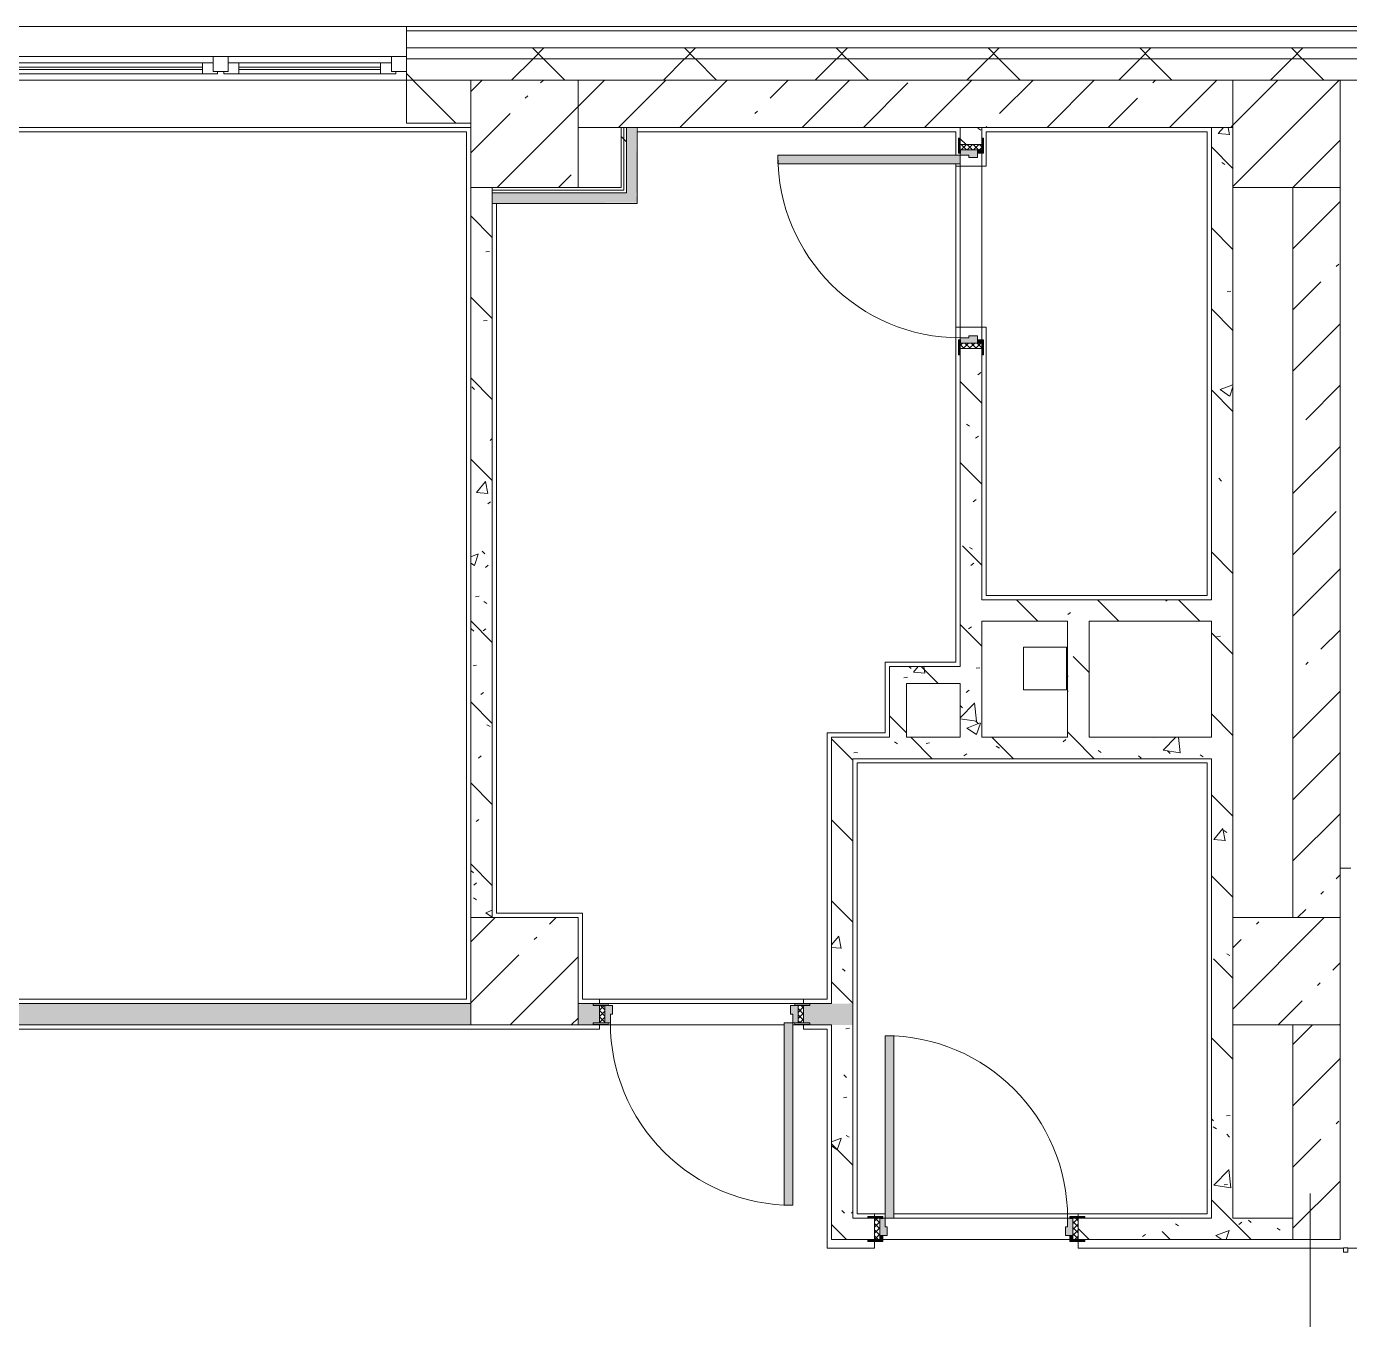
# Model space of a CAD drawing. Header units: millimetres. Extents: x -4005 to 195566, y -8553 to 29000.
# Drawn here: x 139273 to 145437, y 21328 to 27350 of the extents above; entities that cross this region are included whole.
import ezdxf

# ---------------------------------------------------------------- set-up
doc = ezdxf.new("R2010")
doc.units = ezdxf.units.MM
for name, color, linetype, lineweight, true_color in [('A-DOOR-2', 7, 'Continuous', 5, 0xaaaaaa), ('A-DOOR-3', 7, 'Continuous', 5, 0xe2e2e2), ('A-DOOR-FRAM-2', 7, 'Continuous', 5, 0xe2e2e2), ('A-DOOR-FRAM-3', 7, 'Continuous', 5, 0xaaaaaa), ('A-FLOR-2', 7, 'Continuous', 5, 0xaaaaaa), ('I-WALL-4', 7, 'Continuous', 5, 0xe7e7e7), ('I-WALL-8', 7, 'Continuous', 5, 0x787878)]:
    doc.layers.add(name, color=color, linetype=linetype, lineweight=lineweight, true_color=true_color)
for name, color, linetype, lineweight in [('A-GLAZ-2', 7, 'Continuous', 5), ('A-WALL', 7, 'Continuous', 9), ('A-WALL-2', 7, 'Continuous', 5), ('I-WALL-6', 7, 'Continuous', 5), ('S-COLS-3', 7, 'Continuous', 5), ('Оси', 7, 'Continuous', 9)]:
    doc.layers.add(name, color=color, linetype=linetype, lineweight=lineweight)
pattern_1 = [(45, (60693.44, 0), (-285.1231, 285.1231), []), (45, (60978.57, 0), (-285.1231, 285.1231), [504.031, -100.806, 16.764, -84.042])]
pattern_2 = [(135, (1826.41, 114.685), (-14.14214, -14.14214), []), (225, (1826.41, 114.685), (14.14214, -14.14214), [])]
pattern_3 = [(45, (-296.384, 114.685), (-14.1421, 14.1421), []), (135, (-296.384, 114.685), (-14.1421, -14.1421), [])]
pattern_4 = [(135, (60693.44, 0), (-377.1708, -377.1708), [533.4, -88.9, 17.78, -88.9]), (135, (60693.44, 376.94), (-377.1708, -377.1708), []), (50, (60693.44, 0), (637.6445, -55.7866), [66.675, -733.425]), (355, (60693.44, 0), (-123.3494, 668.699), [53.34, -586.74]), (100.451, (60746.6, -4.65), (514.299, 612.908), [56.665, -623.315]), (46.184, (60693.44, 177.8), (948.7764, -147.15), [100.012, -1100.137]), (96.636, (60772.5, 165.5), (830.909, 865.997), [84.998, -934.973]), (351.184, (60693.4, 177.8), (830.918, 865.988), [80.01, -880.11]), (21, (60782.34, 133.35), (530.6506, -357.9283), [66.675, -733.425]), (326, (60782.34, 133.35), (216.308, 644.6585), [53.34, -586.74]), (71.451, (60826.57, 103.5), (746.9596, 286.7243), [56.665, -623.315]), (37.5, (60693.44, 0), (10.81053, 295.9426), [16.764, -562.864, 16.764, -578.866, -588.962]), (37.5, (60693.44, 0), (10.81053, 295.9426), [-1175.258, 16.764, -572.198]), (7.5, (60693.44, 0), (233.8692, 350.6318), [16.764, -322.834, 16.764, -549.529, -224.472]), (7.5, (60693.44, 0), (233.8692, 350.6318), [-905.891, 16.764, -207.708]), (327.5, (60495.2, 0), (474.5678, -20.0513), [16.764, -205.486, 16.764, -676.656, -920.115]), (327.5, (60495.2, 0), (474.5678, -20.0513), [-915.67, 16.764, -903.351]), (317.5, (60406.3, 0), (518.4522, 88.9934), [16.764, -272.161, 16.764, -443.738, -653.415]), (317.5, (60406.3, 0), (518.4522, 88.9934), [-749.427, 16.764, -636.651])]
pattern_5 = [(45, (60693.44, 0), (-353.5534, 353.5534), []), (135, (60693.44, 0), (-353.5534, -353.5534), [])]
pattern_6 = [(45, (60693.44, 0), (-530.33, 530.33), []), (135, (60693.44, 0), (-530.33, -530.33), [])]

# ---------------------------------------------------------------- blocks, each defined once
blk = doc.blocks.new('BSC_Колонна _Прямоугольная - 500х500-23287078-1_4_1_птичка')
at = {"layer": 'S-COLS-3'}
h = blk.add_hatch(dxfattribs=at)
h.set_pattern_fill('FP_174', color=256, style=0, pattern_type=2)
h.set_pattern_definition([(45, (-84450, -22950), (-285.1231, 285.1231), []), (45, (-84164.88, -22950), (-285.1231, 285.1231), [504.031, -100.806, 16.764, -84.042])])
h.paths.add_polyline_path([(-250, -250), (250, -250), (250, 250), (-250, 250), (-250, 49.6)])
for p, q in [((250, 250), (-250, 250)), ((-250, 250), (-250, -250)), ((250, -250), (250, 250)), ((-250, -250), (250, -250))]:
    blk.add_line(p, q, dxfattribs=at)
blk = doc.blocks.new('110_Дверь_СКБ_1Ст_Внутренняя1 - Д-9_ ДОО_Дв_950x2100h_Цеха_ ПУИ_ Помещение персонала_ Моечные_ Тамбур-18976848-1_4_1_птичка')
at = {"layer": 'A-DOOR-2'}
h = blk.add_hatch(dxfattribs=at)
h.set_pattern_fill('FP_186', color=256, style=0, pattern_type=2)
h.set_pattern_definition(pattern_2)
h.paths.add_polyline_path([(462.5, 40), (462.5, -40), (487.5, -40), (487.5, 40)])
at = {"layer": 'A-DOOR-3'}
h = blk.add_hatch(color=256, dxfattribs=at)
h.paths.add_polyline_path([(517.5, 48), (447.5, 48), (462.5, 40), (517.5, 41.1)])
h.paths.add_polyline_path([(-437.5, 48), (-492.5, 48), (-492.5, 40), (-437.5, 40), (-422.5, 48)])
h = blk.add_hatch(color=256, dxfattribs=at)
h.paths.add_polyline_path([(437.5, 40), (437.5, 0), (427.5, 0), (427.5, -40), (462.5, -40), (462.5, 40), (447.5, 40)])
h.paths.add_polyline_path([(-437.5, 40), (-437.5, -40), (-402.5, -40), (-402.5, 0), (-412.5, 0), (-412.5, 40), (-422.5, 40)])
h = blk.add_hatch(color=256, dxfattribs=at)
h.paths.add_polyline_path([(462.5, -40), (447.5, -48), (517.5, -48), (512.3, -40), (487.5, -40)])
h.paths.add_polyline_path([(-437.5, -40), (-492.5, -40), (-492.5, -48), (-422.5, -48)])
at = {"layer": 'A-DOOR-FRAM-2'}
blk.add_hatch(color=256, dxfattribs=at).paths.add_polyline_path([(-372.5, 890), (-412.5, 890), (-412.5, 40), (-372.5, 40), (-372.5, 789)])
at = {"layer": 'A-DOOR-FRAM-3'}
h = blk.add_hatch(dxfattribs=at)
h.set_pattern_fill('FP_187', color=256, style=0, pattern_type=2)
h.set_pattern_definition(pattern_3)
h.paths.add_polyline_path([(-462.5, 40), (-462.5, -40), (-437.5, -40), (-437.5, 40)])
at = {"layer": 'A-DOOR-2'}
for p, q in [((-412.5, 890), (-412.5, 40)), ((-372.5, 890), (-412.5, 890)), ((-372.5, 40), (-372.5, 890)), ((-422.5, 48), (-492.5, 48)), ((-492.5, 48), (-492.5, 40)), ((-492.5, 40), (-437.5, 40)), ((-437.5, 40), (-422.5, 40)), ((-422.5, 40), (-422.5, 48)), ((-412.5, 40), (-372.5, 40)), ((517.5, 48), (447.5, 48)), ((447.5, 48), (447.5, 40)), ((447.5, 40), (462.5, 40)), ((462.5, 40), (517.5, 40)), ((517.5, 40), (517.5, 48)), ((-492.5, -40), (-492.5, -48)), ((-437.5, -40), (-492.5, -40)), ((-492.5, -48), (-422.5, -48)), ((-422.5, -40), (-437.5, -40)), ((-422.5, -48), (-422.5, -40)), ((462.5, -40), (447.5, -40)), ((447.5, -40), (447.5, -48)), ((447.5, -48), (517.5, -48)), ((517.5, -40), (462.5, -40)), ((517.5, -48), (517.5, -40))]:
    blk.add_line(p, q, dxfattribs=at)
blk.add_arc((-412.5, 40), 850, 360, 90, dxfattribs=at)
at = {"layer": 'A-DOOR-FRAM-3'}
for p, q in [((-437.5, 40), (-462.5, 40)), ((-462.5, 40), (-462.5, -40)), ((-412.5, 40), (-437.5, 40)), ((-437.5, 40), (-437.5, -40)), ((-437.5, -40), (-437.5, 40)), ((-412.5, 0), (-412.5, 40)), ((-402.5, 0), (-412.5, 0)), ((-402.5, -40), (-402.5, 0)), ((437.5, 0), (427.5, 0)), ((427.5, 0), (427.5, -40)), ((437.5, 40), (437.5, 0)), ((462.5, 40), (437.5, 40)), ((462.5, -40), (462.5, 40)), ((487.5, 40), (462.5, 40)), ((462.5, 40), (462.5, -40)), ((487.5, -40), (487.5, 40)), ((-462.5, -40), (-437.5, -40)), ((-437.5, -40), (-402.5, -40)), ((427.5, -40), (462.5, -40)), ((462.5, -40), (487.5, -40))]:
    blk.add_line(p, q, dxfattribs=at)
blk = doc.blocks.new('110_Дверь_СКБ_1Ст_Внутренняя1 - Д-7_п__950x2100h_Туалет-32105350-1_4_1_птичка')
at = {"layer": 'A-DOOR-2'}
h = blk.add_hatch(dxfattribs=at)
h.set_pattern_fill('FP_186', color=256, style=0, pattern_type=2)
h.set_pattern_definition(pattern_2)
h.paths.add_polyline_path([(463.3, -50), (487.5, -50), (487.5, 50), (462.5, 50), (462.5, -50)])
at = {"layer": 'A-DOOR-3'}
h = blk.add_hatch(color=256, dxfattribs=at)
h.paths.add_polyline_path([(451.3, -30), (462.5, -30), (462.5, 50), (437.5, 50), (437.5, 10), (427.5, 10), (427.5, -30), (437.5, -30)])
h.paths.add_polyline_path([(-437.5, -30), (-402.5, -30), (-402.5, 10), (-412.5, 10), (-412.5, 50), (-437.5, 50)])
at = {"layer": 'A-DOOR-FRAM-2'}
for points in [[(-372.5, 50), (-372.5, 900), (-412.5, 900), (-412.5, 50)], [(-437.5, 50), (-422.5, 50), (-422.5, 58), (-492.5, 58), (-492.5, 50), (-462.5, 50)], [(517.5, 50), (517.5, 58), (447.5, 58), (447.5, 50), (492.2, 50)], [(-492.5, -58), (-422.5, -58), (-422.5, -50), (-492.5, -50)], [(-437.5, -50), (-422.5, -50), (-422.5, -30), (-437.5, -30)], [(462.5, -50), (462.5, -30), (447.5, -30), (447.5, -50)], [(488.6, -58), (517.5, -58), (517.5, -50), (447.5, -50), (447.5, -58), (487.5, -58)]]:
    blk.add_hatch(color=256, dxfattribs=at).paths.add_polyline_path(points)
at = {"layer": 'A-DOOR-FRAM-3'}
h = blk.add_hatch(dxfattribs=at)
h.set_pattern_fill('FP_187', color=256, style=0, pattern_type=2)
h.set_pattern_definition(pattern_3)
h.paths.add_polyline_path([(-437.5, -50), (-437.5, 50), (-462.5, 50), (-462.5, -50)])
at = {"layer": 'A-DOOR-2'}
for p, q in [((-412.5, 900), (-412.5, 50)), ((-372.5, 900), (-412.5, 900)), ((-372.5, 50), (-372.5, 900)), ((-412.5, 50), (-372.5, 50))]:
    blk.add_line(p, q, dxfattribs=at)
blk.add_arc((-412.5, 50), 850, 360, 90, dxfattribs=at)
at = {"layer": 'A-DOOR-FRAM-3'}
for p, q in [((-422.5, 58), (-492.5, 58)), ((-492.5, 58), (-492.5, 50)), ((-492.5, 50), (-422.5, 50)), ((-437.5, 50), (-462.5, 50)), ((-462.5, 50), (-462.5, -50)), ((-412.5, 50), (-437.5, 50)), ((-437.5, 50), (-437.5, -30)), ((-437.5, -50), (-437.5, 50)), ((-422.5, 50), (-437.5, 50)), ((-437.5, 50), (-437.5, 49)), ((-437.5, 49), (-422.5, 49)), ((-422.5, 50), (-422.5, 58)), ((-422.5, 49), (-422.5, 50)), ((-412.5, 10), (-412.5, 50)), ((-402.5, 10), (-412.5, 10)), ((-402.5, -30), (-402.5, 10)), ((437.5, 10), (427.5, 10)), ((427.5, 10), (427.5, -30)), ((437.5, 50), (437.5, 10)), ((462.5, 50), (437.5, 50)), ((517.5, 58), (447.5, 58)), ((447.5, 58), (447.5, 50)), ((462.5, 50), (447.5, 50)), ((447.5, 50), (447.5, 49)), ((447.5, 50), (517.5, 50)), ((447.5, 49), (462.5, 49)), ((462.5, -30), (462.5, 50)), ((487.5, 50), (462.5, 50)), ((462.5, 50), (462.5, -50)), ((462.5, 49), (462.5, 50)), ((487.5, -50), (487.5, 50)), ((517.5, 50), (517.5, 58)), ((-422.5, -50), (-492.5, -50)), ((-492.5, -50), (-492.5, -58)), ((-492.5, -58), (-422.5, -58)), ((-462.5, -50), (-437.5, -50)), ((-437.5, -30), (-402.5, -30)), ((-422.5, -30), (-437.5, -30)), ((-437.5, -30), (-437.5, -50)), ((-437.5, -50), (-422.5, -50)), ((-422.5, -50), (-422.5, -30)), ((-422.5, -58), (-422.5, -50)), ((427.5, -30), (462.5, -30)), ((462.5, -30), (447.5, -30)), ((447.5, -30), (447.5, -50)), ((447.5, -50), (462.5, -50)), ((517.5, -50), (447.5, -50)), ((447.5, -50), (447.5, -58)), ((447.5, -58), (517.5, -58)), ((462.5, -50), (462.5, -30)), ((462.5, -50), (487.5, -50)), ((517.5, -58), (517.5, -50))]:
    blk.add_line(p, q, dxfattribs=at)
blk = doc.blocks.new('110_Дверь_СКБ_1Ст_Внутренняя1 - Д-7_л__950x2100h_Туалет-32089464-1_4_1_птичка')
at = {"layer": 'A-DOOR-2'}
h = blk.add_hatch(dxfattribs=at)
h.set_pattern_fill('FP_186', color=256, style=0, pattern_type=2)
h.set_pattern_definition(pattern_2)
h.paths.add_polyline_path([(462.5, 12.7), (462.5, -50), (487.5, -50), (487.5, 50), (462.5, 50)])
at = {"layer": 'A-DOOR-3'}
h = blk.add_hatch(color=256, dxfattribs=at)
h.paths.add_polyline_path([(-437.5, 50), (-437.5, -30), (-402.5, -30), (-402.5, 10), (-412.5, 12.7), (-412.5, 50)])
h.paths.add_polyline_path([(427.5, -30), (462.5, -30), (462.5, 50), (437.5, 50), (437.5, 10), (427.5, 10), (427.5, -6)])
at = {"layer": 'A-DOOR-FRAM-2'}
for points in [[(397.5, 70), (397.5, 50), (437.5, 50), (437.5, 900), (397.5, 900), (397.5, 90)], [(-492.5, 50), (-422.5, 50), (-422.5, 58), (-492.5, 58)], [(447.5, 58), (447.5, 50), (517.5, 50), (517.5, 58), (462.5, 58)], [(-492.5, -50), (-492.5, -58), (-422.5, -58), (-422.5, -50), (-462.5, -50)], [(-437.5, -50), (-422.5, -50), (-422.5, -30), (-437.5, -30)], [(447.5, -50), (462.5, -50), (462.5, -30), (447.5, -30)], [(447.5, -58), (517.5, -58), (517.5, -50), (447.5, -50)]]:
    blk.add_hatch(color=256, dxfattribs=at).paths.add_polyline_path(points)
at = {"layer": 'A-DOOR-FRAM-3'}
h = blk.add_hatch(dxfattribs=at)
h.set_pattern_fill('FP_187', color=256, style=0, pattern_type=2)
h.set_pattern_definition(pattern_3)
h.paths.add_polyline_path([(-462.5, -50), (-437.5, -50), (-437.5, 50), (-462.5, 50), (-462.5, 12.7)])
at = {"layer": 'A-DOOR-2'}
for p, q in [((437.5, 900), (397.5, 900)), ((397.5, 900), (397.5, 50)), ((437.5, 50), (437.5, 900)), ((397.5, 50), (437.5, 50))]:
    blk.add_line(p, q, dxfattribs=at)
blk.add_arc((437.5, 50), 850, 90, 180, dxfattribs=at)
at = {"layer": 'A-DOOR-FRAM-3'}
for p, q in [((-422.5, 58), (-492.5, 58)), ((-492.5, 58), (-492.5, 50)), ((-492.5, 50), (-422.5, 50)), ((-437.5, 50), (-462.5, 50)), ((-462.5, 50), (-462.5, -50)), ((-412.5, 50), (-437.5, 50)), ((-437.5, 50), (-437.5, -30)), ((-437.5, -50), (-437.5, 50)), ((-422.5, 50), (-437.5, 50)), ((-437.5, 50), (-437.5, 49)), ((-437.5, 49), (-422.5, 49)), ((-422.5, 50), (-422.5, 58)), ((-422.5, 49), (-422.5, 50)), ((-412.5, 10), (-412.5, 50)), ((-402.5, 10), (-412.5, 10)), ((-402.5, -30), (-402.5, 10)), ((437.5, 10), (427.5, 10)), ((427.5, 10), (427.5, -30)), ((437.5, 50), (437.5, 10)), ((462.5, 50), (437.5, 50)), ((517.5, 58), (447.5, 58)), ((447.5, 58), (447.5, 50)), ((462.5, 50), (447.5, 50)), ((447.5, 50), (447.5, 49)), ((447.5, 50), (517.5, 50)), ((447.5, 49), (462.5, 49)), ((462.5, -30), (462.5, 50)), ((487.5, 50), (462.5, 50)), ((462.5, 50), (462.5, -50)), ((462.5, 49), (462.5, 50)), ((487.5, -50), (487.5, 50)), ((517.5, 50), (517.5, 58)), ((-422.5, -50), (-492.5, -50)), ((-492.5, -50), (-492.5, -58)), ((-492.5, -58), (-422.5, -58)), ((-462.5, -50), (-437.5, -50)), ((-437.5, -30), (-402.5, -30)), ((-422.5, -30), (-437.5, -30)), ((-437.5, -30), (-437.5, -50)), ((-437.5, -50), (-422.5, -50)), ((-422.5, -50), (-422.5, -30)), ((-422.5, -58), (-422.5, -50)), ((427.5, -30), (462.5, -30)), ((462.5, -30), (447.5, -30)), ((447.5, -30), (447.5, -50)), ((447.5, -50), (462.5, -50)), ((517.5, -50), (447.5, -50)), ((447.5, -50), (447.5, -58)), ((447.5, -58), (517.5, -58)), ((462.5, -50), (462.5, -30)), ((462.5, -50), (487.5, -50)), ((517.5, -58), (517.5, -50))]:
    blk.add_line(p, q, dxfattribs=at)
blk = doc.blocks.new('120_Окно_СКБ_2Ст - 120_Окно_СКБ_2Ст 3100х2500 _мал_створка слева_ 2-19089248-1_4_1_птичка')
at = {"layer": 'A-GLAZ-2'}
for p, q in [((-1550, -75), (-1550, -5)), ((-1550, -5), (-1480, -5)), ((1550, -5), (-1550, -5)), ((-1480, -5), (-1480, -75)), ((650, -35), (-1480, -35)), ((-1480, -35), (-1480, -75)), ((-1430, -85), (-1430, -35)), ((-1430, -55), (600, -55)), ((600, -85), (600, -35)), ((650, -75), (650, -5)), ((650, -5), (720, -5)), ((650, -75), (650, -35)), ((720, -5), (720, -75)), ((1480, -35), (720, -35)), ((720, -35), (720, -75)), ((770, -85), (770, -35)), ((770, -55), (1430, -55)), ((1430, -85), (1430, -35)), ((1480, -75), (1480, -5)), ((1480, -5), (1550, -5)), ((1480, -75), (1480, -35)), ((1550, -5), (1550, -75)), ((-1480, -75), (-1550, -75)), ((-1550, -75), (-1500, -75)), ((-1480, -75), (-1500, -75)), ((-1500, -75), (-1500, -85)), ((-1500, -85), (670, -85)), ((670, -85), (-1500, -85)), ((600, -65), (-1430, -65)), ((720, -75), (650, -75)), ((670, -75), (650, -75)), ((670, -75), (700, -75)), ((670, -85), (670, -75)), ((720, -75), (700, -75)), ((700, -75), (700, -85)), ((700, -85), (1500, -85)), ((1500, -85), (700, -85)), ((1430, -65), (770, -65)), ((1550, -75), (1480, -75)), ((1500, -75), (1480, -75)), ((1500, -75), (1550, -75)), ((1500, -85), (1500, -75))]:
    blk.add_line(p, q, dxfattribs=at)
blk = doc.blocks.new('BSC_Колонна _Прямоугольная - 500х500-V199-1_4_1_птичка')
at = {"layer": 'S-COLS-3'}
h = blk.add_hatch(dxfattribs=at)
h.set_pattern_fill('FP_233', color=256, style=0, pattern_type=2)
h.set_pattern_definition([(45, (-80900, -22950), (-285.1231, 285.1231), []), (45, (-80614.88, -22950), (-285.1231, 285.1231), [504.031, -100.806, 16.764, -84.042])])
h.paths.add_polyline_path([(-30.3, -250), (250, -250), (250, 250), (-250, 250), (-250, -250)])
for p, q in [((250, 250), (-250, 250)), ((-250, 250), (-250, -250)), ((250, -250), (250, 250)), ((-250, -250), (250, -250))]:
    blk.add_line(p, q, dxfattribs=at)

msp = doc.modelspace()

# ---------------------------------------------------------------- hatches: boundary and pattern name
at = {"layer": 'A-WALL-2'}
h = msp.add_hatch(dxfattribs=at)
h.set_pattern_fill('FP_172', color=256, style=0, pattern_type=2)
h.set_pattern_definition(pattern_5)
h.paths.add_polyline_path([(145443.4, 27200), (145663.4, 27200), (145663.4, 27250), (141043.4, 27250), (141043.4, 27200), (145441.7, 27200)])
h.paths.add_polyline_path([(127803.4, 27200), (127803.4, 27250), (126853.4, 27250), (126853.4, 27200), (127453.4, 27200)])
h.paths.add_polyline_path([(131003.4, 27200), (131503.4, 27200), (131503.4, 27250), (128903.4, 27250), (128903.4, 27200), (128977.5, 27200)])
h.paths.add_polyline_path([(133603.4, 27200), (134943.4, 27200), (134943.4, 27250), (133603.4, 27250), (133603.4, 27210)])
h.paths.add_polyline_path([(137943.4, 27200), (137943.4, 27250), (137043.4, 27250), (137043.4, 27200), (137443.4, 27200)])
h.paths.add_polyline_path([(121453.4, 27200), (121753.4, 27200), (121753.4, 27250), (120698.4, 27250), (120698.4, 27200)])
h.paths.add_polyline_path([(118398.4, 27200), (118398.4, 27250), (117553.4, 27250), (117553.4, 27200), (118243.4, 27200)])
h.paths.add_polyline_path([(114853.4, 27200), (115453.4, 27200), (115453.4, 27250), (114553.4, 27250), (114553.4, 27200)])
h.paths.add_polyline_path([(112196.6, 27200), (112453.4, 27200), (112453.4, 27250), (111553.4, 27250), (111553.4, 27200)])
h.paths.add_polyline_path([(109050.2, 27200), (109453.4, 27200), (109453.4, 27250), (108353.4, 27250), (108353.4, 27200), (108853.4, 27200)])
h.paths.add_polyline_path([(103806.2, 27200), (105253.4, 27200), (105253.4, 27250), (102853.4, 27250), (102853.4, 27200), (103473.4, 27200)])
h = msp.add_hatch(dxfattribs=at)
h.set_pattern_fill('FP_172', color=256, style=0, pattern_type=2)
h.set_pattern_definition(pattern_5)
h.paths.add_polyline_path([(103453.4, 27100), (105253.4, 27100), (105253.4, 27200), (102853.4, 27200), (102853.4, 27100)])
h.paths.add_polyline_path([(114553.4, 27100), (115453.4, 27100), (115453.4, 27200), (114553.4, 27200), (114553.4, 27140)])
h.paths.add_polyline_path([(144793.4, 27100), (145663.4, 27100), (145658.9, 27200), (141043.4, 27198.1), (141043.4, 27100), (144709.5, 27100)])
h.paths.add_polyline_path([(112293.4, 27100), (112453.4, 27100), (112453.4, 27200), (111553.4, 27200), (111553.4, 27100), (112196.6, 27100)])
h.paths.add_polyline_path([(117553.4, 27100), (118398.4, 27100), (118398.4, 27200), (117553.4, 27200), (117553.4, 27140)])
h.paths.add_polyline_path([(120698.4, 27100), (121753.4, 27100), (121753.4, 27200), (120698.4, 27200), (120698.4, 27140)])
h.paths.add_polyline_path([(126853.4, 27100), (127771.4, 27102), (127771.4, 27110), (127803.4, 27110), (127803.4, 27200), (126853.4, 27200), (126853.4, 27140)])
h.paths.add_polyline_path([(109453.4, 27100), (109453.4, 27200), (108353.4, 27200), (108353.4, 27100), (109050.2, 27100)])
h.paths.add_polyline_path([(137443.4, 27100), (137943.4, 27100), (137943.4, 27200), (137043.4, 27200), (137043.4, 27100), (137367.9, 27100)])
h.paths.add_polyline_path([(134233.4, 27100), (134943.4, 27100), (134943.4, 27200), (133603.4, 27200), (133603.4, 27100), (134221.5, 27100)])
h.paths.add_polyline_path([(128903.4, 27100), (131503.4, 27100), (131503.4, 27200), (128903.4, 27200), (128903.4, 27110), (128935.4, 27110), (128935.4, 27102), (128903.4, 27102)])
h = msp.add_hatch(dxfattribs=at)
h.set_pattern_fill('FP_154', color=256, style=0, pattern_type=2)
h.set_pattern_definition([(135, (60693.44, 0), (-176.7767, -176.7767), [])])
h.paths.add_polyline_path([(128899.4, 26900), (131003.4, 26900), (131003.4, 27100), (128899.4, 27100)])
h.paths.add_polyline_path([(112293.4, 26900), (112453.4, 26900), (112453.4, 27100), (111553.4, 27100), (111553.4, 26900), (112196.6, 26900)])
h.paths.add_polyline_path([(114553.4, 26900), (114853.4, 26900), (114853.4, 27100), (114553.4, 27100), (114553.4, 26969.4)])
h.paths.add_polyline_path([(141343.4, 26900), (141343.4, 27100), (141043.4, 27100), (141043.4, 26900)])
h.paths.add_polyline_path([(137443.4, 26900), (137443.4, 27100), (137043.4, 27100), (137043.4, 26900), (137367.9, 26900)])
h.paths.add_polyline_path([(117553.4, 26900), (118398.4, 26900), (118398.4, 27100), (117553.4, 27100)])
h.paths.add_polyline_path([(121635.8, 26900), (121753.4, 26900), (121753.4, 27100), (121453.4, 27100), (121453.4, 26900)])
h.paths.add_polyline_path([(103453.4, 26900), (105253.4, 26900), (105253.4, 27100), (103453.4, 27100), (103453.4, 27061.4)])
h.paths.add_polyline_path([(120853.4, 26900), (120853.4, 27100), (120698.4, 27100), (120698.4, 26900)])
h.paths.add_polyline_path([(134943.4, 26900), (134943.4, 27100), (134733.4, 27100), (134733.4, 26900)])
h.paths.add_polyline_path([(134233.4, 26900), (134233.4, 27100), (133603.4, 27100), (133603.4, 26900), (134221.5, 26900)])
h.paths.add_polyline_path([(127753.4, 26900), (127753.4, 27100), (127453.4, 27100), (127453.4, 26900)])
h.paths.add_polyline_path([(108353.4, 26900), (108853.4, 26900), (108853.4, 27100), (108353.4, 27100), (108353.4, 27079.6)])
at = {"layer": 'I-WALL-4'}
for points in [[(142089.1, 26575), (142118.4, 26575), (142113.4, 26880), (142068.4, 26880), (142068.4, 26575)], [(141563.1, 26525), (142118.4, 26530), (142113.4, 26575), (141443.4, 26575), (141443.4, 26525), (141466.6, 26525)]]:
    msp.add_hatch(color=256, dxfattribs=at).paths.add_polyline_path(points)
at = {"layer": 'I-WALL-6'}
h = msp.add_hatch(dxfattribs=at)
h.set_pattern_fill('FP_153', color=256, style=0, pattern_type=2)
h.set_pattern_definition(pattern_1)
h.paths.add_polyline_path([(144709.5, 26880), (144893.4, 26880), (144893.4, 27100), (141843.4, 27100), (141843.4, 26880), (143743.4, 26880)])
h = msp.add_hatch(dxfattribs=at)
h.set_pattern_fill('FP_250', color=256, style=0, pattern_type=2)
h.set_pattern_definition(pattern_6)
h.paths.add_polyline_path([(142055.9, 26600), (142055.9, 26880), (142043.4, 26880), (142043.4, 26600)])
h = msp.add_hatch(dxfattribs=at)
h.set_pattern_fill('FP_250', color=256, style=0, pattern_type=2)
h.set_pattern_definition(pattern_6)
h.paths.add_polyline_path([(142066.2, 26587.5), (142068.4, 26587.5), (142068.4, 26880), (142055.9, 26880), (142055.9, 26587.5)])
h = msp.add_hatch(dxfattribs=at)
h.set_pattern_fill('FP_153', color=256, style=0, pattern_type=2)
h.set_pattern_definition(pattern_1)
h.paths.add_polyline_path([(145173.4, 23200), (145393.4, 23200), (145393.4, 26600), (145173.4, 26600), (145173.4, 23430)])
h = msp.add_hatch(dxfattribs=at)
h.set_pattern_fill('FP_153', color=256, style=0, pattern_type=2)
h.set_pattern_definition(pattern_1)
h.paths.add_polyline_path([(145240, 21700), (145393.4, 21700), (145393.4, 22700), (145173.4, 22700), (145173.4, 21700), (145233.9, 21700)])
at = {"layer": 'I-WALL-8'}
h = msp.add_hatch(dxfattribs=at)
h.set_pattern_fill('FP_179', color=256, style=0, pattern_type=2)
h.set_pattern_definition(pattern_4)
h.paths.add_polyline_path([(143623.4, 23940), (143723.4, 23940), (143723.4, 25850), (143623.4, 25850), (143623.4, 24040)])
h.paths.add_polyline_path([(143723.4, 26800), (143723.4, 26880), (143623.4, 26880), (143623.4, 26800), (143660.7, 26800)])
h = msp.add_hatch(dxfattribs=at)
h.set_pattern_fill('FP_179', color=256, style=0, pattern_type=2)
h.set_pattern_definition(pattern_4)
h.paths.add_polyline_path([(144893.4, 21800), (144893.4, 26880), (144793.4, 26880), (144793.4, 21800)])
h = msp.add_hatch(dxfattribs=at)
h.set_pattern_fill('FP_179', color=256, style=0, pattern_type=2)
h.set_pattern_definition(pattern_4)
h.paths.add_polyline_path([(141343.4, 23200), (141443.4, 23200), (141443.4, 26600), (141343.4, 26600), (141343.4, 23220)])
h = msp.add_hatch(dxfattribs=at)
h.set_pattern_fill('FP_179', color=256, style=0, pattern_type=2)
h.set_pattern_definition(pattern_4)
h.paths.add_polyline_path([(143995.6, 24580), (144793.4, 24580), (144793.4, 24680), (143723.4, 24680), (143723.4, 24580), (143985.6, 24580)])
h = msp.add_hatch(dxfattribs=at)
h.set_pattern_fill('FP_179', color=256, style=0, pattern_type=2)
h.set_pattern_definition(pattern_4)
h.paths.add_polyline_path([(144223.4, 24040), (144223.4, 24580), (144123.4, 24580), (144123.4, 24040)])
h = msp.add_hatch(dxfattribs=at)
h.set_pattern_fill('FP_179', color=256, style=0, pattern_type=2)
h.set_pattern_definition(pattern_4)
h.paths.add_polyline_path([(143357.5, 24040), (143373.4, 24040), (143373.4, 24370), (143293.4, 24370), (143293.4, 24040)])
h = msp.add_hatch(dxfattribs=at)
h.set_pattern_fill('FP_179', color=256, style=0, pattern_type=2)
h.set_pattern_definition(pattern_4)
h.paths.add_polyline_path([(143585.3, 24290), (143623.4, 24290), (143623.4, 24370), (143373.4, 24370), (143373.4, 24290)])
h = msp.add_hatch(dxfattribs=at)
h.set_pattern_fill('FP_179', color=256, style=0, pattern_type=2)
h.set_pattern_definition(pattern_4)
h.paths.add_polyline_path([(143144.5, 23940), (143623.4, 23940), (143619.3, 24040), (143023.4, 24040), (143023.4, 23940), (143143.4, 23940)])
h = msp.add_hatch(dxfattribs=at)
h.set_pattern_fill('FP_179', color=256, style=0, pattern_type=2)
h.set_pattern_definition(pattern_4)
h.paths.add_polyline_path([(144773.4, 23940), (144793.4, 23940), (144793.4, 24040), (143723.4, 24040), (143723.4, 23940), (144709.5, 23940)])
h = msp.add_hatch(dxfattribs=at)
h.set_pattern_fill('FP_179', color=256, style=0, pattern_type=2)
h.set_pattern_definition(pattern_4)
h.paths.add_polyline_path([(143023.4, 22800), (143123.4, 22800), (143123.4, 23940), (143023.4, 23940), (143023.4, 22820)])
h = msp.add_hatch(dxfattribs=at)
h.set_pattern_fill('FP_179', color=256, style=0, pattern_type=2)
h.set_pattern_definition(pattern_4)
h.paths.add_polyline_path([(136468.3, 22700), (137443.4, 22700), (137443.4, 22800), (136438.3, 22800), (136438.3, 22700)])
h.paths.add_polyline_path([(138043.4, 22700), (138043.4, 22800), (137943.4, 22800), (137943.4, 22700), (138029.8, 22700)])
h.paths.add_polyline_path([(139393.3, 22700), (141343.4, 22700), (141343.4, 22800), (139143.4, 22800), (139143.4, 22700), (139173.4, 22700)])
h.paths.add_polyline_path([(142893.4, 22700), (143123.4, 22700), (143123.4, 22800), (142923.4, 22798), (142923.4, 22790), (142893.4, 22790), (142893.4, 22710), (142923.4, 22710), (142923.4, 22702), (142893.4, 22702)])
h.paths.add_polyline_path([(141943.4, 22700), (141943.4, 22702), (141913.4, 22702), (141913.4, 22710), (141943.4, 22710), (141943.4, 22790), (141913.4, 22790), (141913.4, 22798), (141843.4, 22796.4), (141843.4, 22700), (141922.7, 22700)])
h.paths.add_polyline_path([(134753.4, 22700), (135338.3, 22700), (135338.3, 22800), (134733.4, 22800), (134733.4, 22700)])
h.paths.add_polyline_path([(129123.4, 22700), (129803.4, 22700), (129803.4, 22800), (129003.4, 22800), (129003.4, 22700), (129103.4, 22700)])
h.paths.add_polyline_path([(131503.4, 22700), (134233.4, 22700), (134233.4, 22800), (131503.4, 22800), (131503.4, 22724.2)])
h.paths.add_polyline_path([(130983.4, 22700), (131003.4, 22704), (131003.4, 22800), (130903.4, 22800), (130903.4, 22700), (130933.4, 22700)])
h = msp.add_hatch(dxfattribs=at)
h.set_pattern_fill('FP_179', color=256, style=0, pattern_type=2)
h.set_pattern_definition(pattern_4)
h.paths.add_polyline_path([(143123.4, 21800), (143123.4, 22700), (143023.4, 22700), (143023.4, 21800)])
h = msp.add_hatch(dxfattribs=at)
h.set_pattern_fill('FP_179', color=256, style=0, pattern_type=2)
h.set_pattern_definition(pattern_4)
h.paths.add_polyline_path([(144773.4, 21700), (145173.4, 21700), (145173.4, 21800), (144173.4, 21800), (144174.8, 21700), (144709.5, 21700)])
h.paths.add_polyline_path([(143023.4, 21700), (143223.4, 21700), (143223.4, 21800), (143023.4, 21800)])
at = {"layer": 'S-COLS-3'}
h = msp.add_hatch(dxfattribs=at)
h.set_pattern_fill('FP_153', color=256, style=0, pattern_type=2)
h.set_pattern_definition(pattern_1)
h.paths.add_polyline_path([(141843.4, 26600), (141843.4, 27100), (141343.4, 27100), (141343.4, 26600), (141660, 26600)])
h = msp.add_hatch(dxfattribs=at)
h.set_pattern_fill('FP_153', color=256, style=0, pattern_type=2)
h.set_pattern_definition(pattern_1)
h.paths.add_polyline_path([(145393.4, 26600), (145393.4, 27100), (144893.4, 27100), (144893.4, 26600), (145173.4, 26600)])

# ---------------------------------------------------------------- linework, layer by layer
at = {"layer": 'A-FLOR-2'}
for p, q in [((141323.4, 26860), (137963.4, 26860)), ((141323.4, 22820), (141323.4, 26860)), ((143603.4, 26860), (142118.4, 26860)), ((143603.4, 26750), (143603.4, 26860)), ((144773.4, 26860), (143743.4, 26860)), ((143743.4, 26860), (143743.4, 26700)), ((144773.4, 24700), (144773.4, 26860)), ((143603.4, 24390), (143603.4, 26710)), ((143743.4, 26700), (143603.4, 26700)), ((141463.4, 26525), (141463.4, 23220)), ((143603.4, 25950), (143743.4, 25950)), ((143743.4, 25950), (143743.4, 24700)), ((143743.4, 24700), (144773.4, 24700)), ((143918.5, 24459.9), (144118.5, 24459.9)), ((143918.5, 24259.9), (143918.5, 24459.9)), ((144118.5, 24459.9), (144118.5, 24259.9)), ((143273.4, 24060), (143273.4, 24390)), ((143273.4, 24390), (143603.4, 24390)), ((144118.5, 24259.9), (143918.5, 24259.9)), ((143003.4, 22820), (143003.4, 24060)), ((143003.4, 24060), (143273.4, 24060)), ((144773.4, 23920), (143143.4, 23920)), ((143143.4, 23920), (143143.4, 21820)), ((144773.4, 21820), (144773.4, 23920)), ((145443.4, 23430), (145393.4, 23430)), ((141463.4, 23220), (141863.4, 23220)), ((141863.4, 23220), (141863.4, 22820)), ((138133.4, 22820), (141323.4, 22820)), ((141863.4, 22820), (143003.4, 22820)), ((141943.4, 22820), (141943.4, 22800)), ((142893.4, 22800), (142893.4, 22820)), ((141943.4, 22700), (141943.4, 22680)), ((142893.4, 22680), (142893.4, 22700)), ((141943.4, 22680), (139143.4, 22680)), ((143003.4, 22680), (142893.4, 22680)), ((143003.4, 21660), (143003.4, 22680)), ((143143.4, 21820), (143273.4, 21820)), ((143223.4, 21820), (143223.4, 21808)), ((143313.4, 21820), (144773.4, 21820)), ((144173.4, 21808), (144173.4, 21820)), ((143223.4, 21660), (143003.4, 21660)), ((143223.4, 21692), (143223.4, 21660)), ((144173.4, 21660), (144173.4, 21692)), ((145409.4, 21660), (144173.4, 21660)), ((146128.1, 21660), (145429.4, 21660))]:
    msp.add_line(p, q, dxfattribs=at)
at = {"layer": 'A-WALL'}
for p, q in [((145816.4, 27330), (141043.4, 27330)), ((145663.4, 27250), (141043.4, 27250)), ((145663.4, 27200), (141043.4, 27200)), ((141343.4, 27100), (141043.4, 27100)), ((141043.4, 27100), (141343.4, 27100)), ((142118.4, 26880), (142043.4, 26880)), ((142055.9, 26880), (142055.9, 26587.5)), ((142068.4, 26880), (142068.4, 26575)), ((143723.4, 26880), (143623.4, 26880)), ((144793.4, 26880), (144893.4, 26880)), ((142055.9, 26587.5), (141443.4, 26587.5)), ((142068.4, 26575), (141443.4, 26575)), ((145173.4, 21800), (145173.4, 21700))]:
    msp.add_line(p, q, dxfattribs=at)
at = {"layer": 'A-WALL-2'}
for p, q in [((145663.4, 27350), (137043.4, 27350)), ((141043.4, 27350), (141043.4, 27100)), ((141043.4, 27100), (137443.4, 27100)), ((141043.4, 27100), (141043.4, 26900)), ((141343.4, 26900), (141343.4, 27100)), ((141343.4, 27100), (145663.4, 27100)), ((141043.4, 26900), (141343.4, 26900)), ((145429.4, 21662), (145409.4, 21662)), ((145409.4, 21662), (145409.4, 21642)), ((145409.4, 21642), (145429.4, 21642)), ((145429.4, 21642), (145429.4, 21662))]:
    msp.add_line(p, q, dxfattribs=at)
at = {"layer": 'I-WALL-6'}
for p, q in [((137943.4, 27100), (141043.4, 27100)), ((144893.4, 27100), (141843.4, 27100)), ((141843.4, 27100), (141843.4, 26880)), ((144893.4, 23200), (144893.4, 27100)), ((141343.4, 26880), (137943.4, 26880)), ((141843.4, 26880), (142043.4, 26880)), ((142043.4, 26880), (142043.4, 26600)), ((142118.4, 26880), (143623.4, 26880)), ((142118.4, 26525), (142118.4, 26880)), ((143623.4, 26880), (143623.4, 26830)), ((143723.4, 26830), (143723.4, 26880)), ((143723.4, 26880), (144793.4, 26880)), ((144793.4, 26880), (144793.4, 24680)), ((143723.4, 26760), (143723.4, 25890)), ((143623.4, 25900), (143623.4, 26710)), ((141343.4, 26600), (141343.4, 23200)), ((142043.4, 26600), (141343.4, 26600)), ((141443.4, 26600), (141443.4, 23200)), ((145173.4, 26600), (145173.4, 23200)), ((145393.4, 26600), (145173.4, 26600)), ((145393.4, 23200), (145393.4, 26600)), ((141443.4, 26525), (142118.4, 26525)), ((143623.4, 25820), (143623.4, 24370)), ((143723.4, 24680), (143723.4, 25820)), ((144793.4, 24680), (143723.4, 24680)), ((143723.4, 24040), (143723.4, 24580)), ((143723.4, 24580), (144123.4, 24580)), ((144123.4, 24580), (144123.4, 24040)), ((144223.4, 24580), (144793.4, 24580)), ((144223.4, 24040), (144223.4, 24580)), ((144793.4, 24580), (144793.4, 24040)), ((143623.4, 24370), (143293.4, 24370)), ((143293.4, 24370), (143293.4, 24040)), ((143373.4, 24290), (143623.4, 24290)), ((143373.4, 24040), (143373.4, 24290)), ((143623.4, 24290), (143623.4, 24040)), ((143293.4, 24040), (143023.4, 24040)), ((143023.4, 24040), (143023.4, 22800)), ((143623.4, 24040), (143373.4, 24040)), ((144123.4, 24040), (143723.4, 24040)), ((144793.4, 24040), (144223.4, 24040)), ((143123.4, 23940), (144793.4, 23940)), ((143123.4, 22800), (143123.4, 23940)), ((144793.4, 23940), (144793.4, 21800)), ((141343.4, 22800), (139173.4, 22800)), ((141843.4, 22800), (143023.4, 22800)), ((143123.4, 21800), (143123.4, 22800)), ((139173.4, 22700), (141343.4, 22700)), ((142803.4, 22700), (141843.4, 22700)), ((142843.4, 22700), (143023.4, 22700)), ((143023.4, 22700), (143023.4, 21700)), ((144893.4, 21800), (144893.4, 22700)), ((145173.4, 22700), (145173.4, 21800)), ((145393.4, 21700), (145393.4, 22700)), ((143193.4, 21800), (143123.4, 21800)), ((143313.4, 21800), (144123.4, 21800)), ((144793.4, 21800), (144203.4, 21800)), ((145173.4, 21800), (144893.4, 21800)), ((143023.4, 21700), (143193.4, 21700)), ((144133.4, 21700), (143263.4, 21700)), ((144203.4, 21700), (145393.4, 21700))]:
    msp.add_line(p, q, dxfattribs=at)
at = {"layer": 'S-COLS-3'}
for p, q in [((141843.4, 27100), (141343.4, 27100)), ((141343.4, 27100), (141343.4, 26600)), ((141843.4, 26600), (141843.4, 27100)), ((145393.4, 27100), (144893.4, 27100)), ((144893.4, 27100), (144893.4, 26600)), ((145393.4, 26600), (145393.4, 27100)), ((141343.4, 26600), (141843.4, 26600)), ((144893.4, 26600), (145393.4, 26600))]:
    msp.add_line(p, q, dxfattribs=at)
at = {"layer": 'Оси'}
msp.add_line((145253.4, 10029.8), (145253.4, 21915.1), dxfattribs=at)

# ---------------------------------------------------------------- block references
at = {"layer": 'A-DOOR-2'}
for name, p, rotation in [('110_Дверь_СКБ_1Ст_Внутренняя1 - Д-7_л__950x2100h_Туалет-32089464-1_4_1_птичка', (143673.4, 26312.5), 90), ('110_Дверь_СКБ_1Ст_Внутренняя1 - Д-9_ ДОО_Дв_950x2100h_Цеха_ ПУИ_ Помещение персонала_ Моечные_ Тамбур-18976848-1_4_1_птичка', (142430.9, 22750), 180)]:
    msp.add_blockref(name, p, dxfattribs=dict(at, rotation=rotation))
msp.add_blockref('110_Дверь_СКБ_1Ст_Внутренняя1 - Д-7_п__950x2100h_Туалет-32105350-1_4_1_птичка', (143685.9, 21750), dxfattribs=at)
at = {"layer": 'A-GLAZ-2'}
msp.add_blockref('120_Окно_СКБ_2Ст - 120_Окно_СКБ_2Ст 3100х2500 _мал_створка слева_ 2-19089248-1_4_1_птичка', (139493.4, 27215), dxfattribs=at)
at = {"layer": 'S-COLS-3'}
for name, p in [('BSC_Колонна _Прямоугольная - 500х500-V199-1_4_1_птичка', (141593.4, 22950)), ('BSC_Колонна _Прямоугольная - 500х500-23287078-1_4_1_птичка', (145143.4, 22950))]:
    msp.add_blockref(name, p, dxfattribs=at)

doc.saveas('drawing.dxf')
